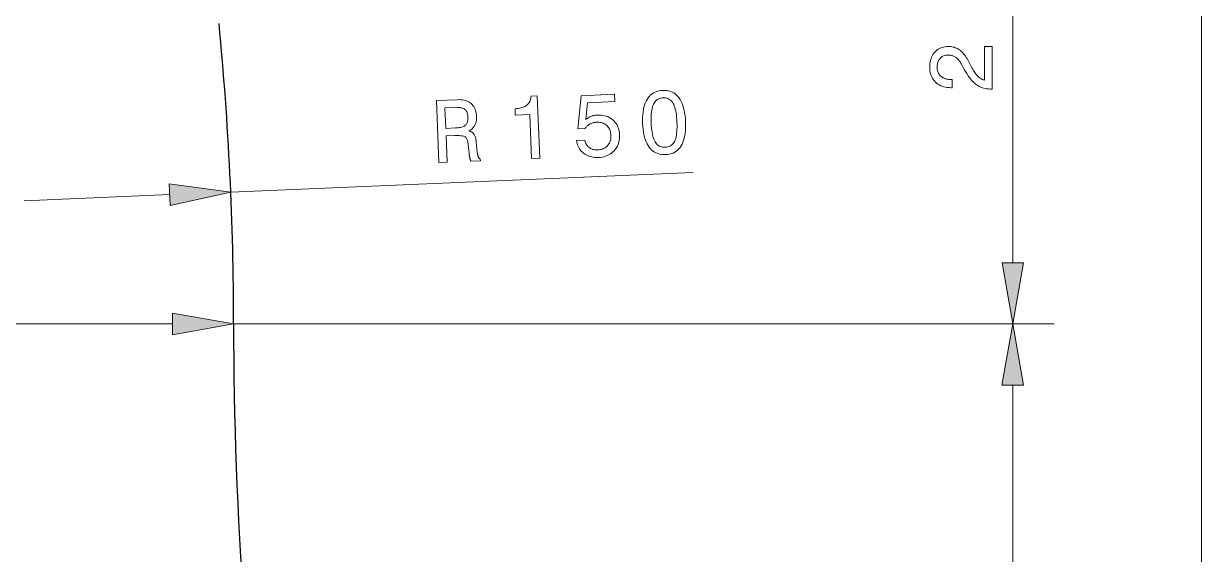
# Model space of a CAD drawing. Extents: x 0 to 297, y 0 to 420.
# Drawn here: x 154.8 to 211.8, y 181.5 to 207.2 of the extents above; entities that cross this region are included whole.
import ezdxf

# ---------------------------------------------------------------- set-up
doc = ezdxf.new("R2010")
doc.units = 0

msp = doc.modelspace()

# ---------------------------------------------------------------- linework, layer by layer
at = {"color": 7, "lineweight": 13}
for p, q in [((211.797, 152.612), (211.797, 326.904)), ((202.678, 195.612), (202.678, 217.704)), ((164.865, 199.03), (187.223, 199.981)), ((129.155, 192.658), (162.046, 192.658)), ((165, 192.658), (204.674, 192.658)), ((165, 192.658), (204.678, 192.658)), ((202.674, 160.612), (202.674, 189.704))]:
    msp.add_line(p, q, dxfattribs=at)
at = {"color": 7, "lineweight": 13, "ltscale": 0.176139}
msp.add_line((154.874, 198.605), (161.913, 198.905), dxfattribs=at)
at = {"color": 7, "lineweight": 13}
for points in [[(201.678, 204.005), (201.665, 204.005), (201.578, 204.007), (201.493, 204.014), (201.412, 204.024), (201.333, 204.038), (201.257, 204.057), (201.184, 204.08), (201.114, 204.106), (201.047, 204.137), (200.983, 204.173), (200.922, 204.212), (200.863, 204.257), (200.803, 204.308), (200.744, 204.366), (200.684, 204.43), (200.625, 204.502), (200.566, 204.58), (200.507, 204.664), (200.448, 204.756), (200.389, 204.854), (200.331, 204.958), (200.192, 205.213), (200.167, 205.258), (200.141, 205.3), (200.114, 205.34), (200.087, 205.377), (200.06, 205.412), (200.031, 205.444), (200.003, 205.474), (199.973, 205.501), (199.943, 205.526), (199.912, 205.548), (199.881, 205.568), (199.848, 205.586), (199.815, 205.602), (199.78, 205.616), (199.744, 205.628), (199.707, 205.637), (199.669, 205.644), (199.63, 205.65), (199.59, 205.653), (199.549, 205.654), (199.502, 205.652), (199.457, 205.647), (199.414, 205.639), (199.373, 205.628), (199.333, 205.613), (199.296, 205.595), (199.26, 205.574), (199.226, 205.549), (199.194, 205.522), (199.164, 205.49), (199.136, 205.457), (199.111, 205.421), (199.089, 205.382), (199.07, 205.342), (199.054, 205.299), (199.041, 205.255), (199.031, 205.208), (199.023, 205.158), (199.019, 205.107), (199.017, 205.053), (199.019, 205), (199.025, 204.949), (199.034, 204.9), (199.047, 204.854), (199.064, 204.81), (199.084, 204.768), (199.108, 204.729), (199.136, 204.691), (199.168, 204.657), (199.203, 204.624), (199.241, 204.594), (199.283, 204.567), (199.327, 204.544), (199.374, 204.523), (199.423, 204.506), (199.476, 204.492), (199.531, 204.481), (199.589, 204.473), (199.65, 204.469), (199.713, 204.467), (199.749, 204.467), (199.749, 204.075), (199.688, 204.075), (199.595, 204.078), (199.506, 204.086), (199.421, 204.099), (199.34, 204.118), (199.263, 204.142), (199.19, 204.172), (199.12, 204.207), (199.055, 204.248), (198.994, 204.293), (198.936, 204.345), (198.884, 204.401), (198.836, 204.46), (198.795, 204.524), (198.759, 204.591), (198.728, 204.662), (198.703, 204.738), (198.684, 204.816), (198.67, 204.899), (198.662, 204.986), (198.659, 205.076), (198.661, 205.163), (198.669, 205.247), (198.681, 205.327), (198.698, 205.403), (198.721, 205.477), (198.748, 205.546), (198.78, 205.613), (198.817, 205.676), (198.859, 205.736), (198.906, 205.792), (198.957, 205.844), (199.01, 205.89), (199.068, 205.931), (199.128, 205.967), (199.191, 205.997), (199.257, 206.021), (199.326, 206.04), (199.399, 206.054), (199.474, 206.062), (199.553, 206.065), (199.614, 206.063), (199.674, 206.059), (199.732, 206.051), (199.789, 206.039), (199.844, 206.025), (199.897, 206.007), (199.949, 205.986), (199.999, 205.962), (200.048, 205.935), (200.096, 205.905), (200.142, 205.871), (200.186, 205.834), (200.23, 205.793), (200.272, 205.75), (200.313, 205.702), (200.353, 205.652), (200.391, 205.598), (200.429, 205.54), (200.465, 205.48), (200.499, 205.416), (200.628, 205.163), (200.665, 205.093), (200.702, 205.027), (200.737, 204.965), (200.772, 204.907), (200.807, 204.853), (200.84, 204.803), (200.873, 204.758), (200.905, 204.716), (200.937, 204.679), (200.967, 204.645), (200.998, 204.615), (201.03, 204.587), (201.062, 204.56), (201.095, 204.536), (201.128, 204.515), (201.163, 204.495), (201.198, 204.477), (201.233, 204.462), (201.27, 204.449), (201.307, 204.437), (201.307, 206.065), (201.678, 206.065)], [(184.777, 202.342), (184.774, 202.491), (184.776, 202.632), (184.783, 202.767), (184.796, 202.894), (184.815, 203.015), (184.84, 203.128), (184.87, 203.234), (184.905, 203.333), (184.947, 203.426), (184.994, 203.511), (185.046, 203.589), (185.103, 203.659), (185.166, 203.721), (185.234, 203.776), (185.307, 203.823), (185.385, 203.862), (185.468, 203.893), (185.557, 203.917), (185.651, 203.933), (185.75, 203.941), (185.85, 203.941), (185.945, 203.933), (186.036, 203.917), (186.122, 203.894), (186.203, 203.861), (186.28, 203.821), (186.352, 203.773), (186.42, 203.717), (186.482, 203.652), (186.541, 203.58), (186.594, 203.499), (186.642, 203.411), (186.686, 203.316), (186.724, 203.212), (186.758, 203.101), (186.787, 202.982), (186.81, 202.856), (186.829, 202.722), (186.843, 202.58), (186.852, 202.43), (186.856, 202.281), (186.854, 202.139), (186.847, 202.004), (186.834, 201.877), (186.815, 201.756), (186.791, 201.643), (186.761, 201.537), (186.726, 201.439), (186.685, 201.347), (186.639, 201.263), (186.587, 201.186), (186.53, 201.117), (186.468, 201.055), (186.4, 201.002), (186.327, 200.955), (186.248, 200.917), (186.165, 200.886), (186.076, 200.862), (185.981, 200.846), (185.882, 200.838), (185.782, 200.838), (185.688, 200.846), (185.597, 200.862), (185.512, 200.886), (185.43, 200.918), (185.354, 200.958), (185.281, 201.006), (185.214, 201.062), (185.151, 201.127), (185.092, 201.199), (185.038, 201.28), (184.989, 201.367), (184.945, 201.463), (184.906, 201.566), (184.872, 201.676), (184.843, 201.794), (184.819, 201.92), (184.8, 202.053), (184.786, 202.194)], [(174.931, 200.459), (174.803, 203.452), (175.804, 203.495), (175.89, 203.496), (175.973, 203.493), (176.051, 203.486), (176.126, 203.473), (176.196, 203.457), (176.262, 203.436), (176.325, 203.41), (176.383, 203.38), (176.437, 203.345), (176.487, 203.305), (176.533, 203.262), (176.575, 203.214), (176.612, 203.162), (176.644, 203.105), (176.672, 203.045), (176.696, 202.98), (176.715, 202.912), (176.73, 202.839), (176.74, 202.761), (176.746, 202.68), (176.747, 202.632), (176.746, 202.584), (176.743, 202.539), (176.738, 202.494), (176.731, 202.452), (176.721, 202.41), (176.71, 202.37), (176.697, 202.332), (176.681, 202.295), (176.664, 202.259), (176.644, 202.225), (176.623, 202.192), (176.599, 202.161), (176.574, 202.131), (176.546, 202.103), (176.517, 202.076), (176.485, 202.051), (176.452, 202.028), (176.416, 202.006), (176.379, 201.985), (176.411, 201.976), (176.442, 201.965), (176.471, 201.953), (176.498, 201.94), (176.523, 201.926), (176.546, 201.91), (176.568, 201.893), (176.587, 201.874), (176.605, 201.855), (176.622, 201.834), (176.636, 201.811), (176.65, 201.784), (176.663, 201.754), (176.675, 201.721), (176.686, 201.684), (176.697, 201.644), (176.706, 201.6), (176.715, 201.553), (176.722, 201.503), (176.729, 201.449), (176.781, 200.964), (176.785, 200.933), (176.788, 200.904), (176.793, 200.877), (176.797, 200.852), (176.802, 200.828), (176.807, 200.806), (176.813, 200.785), (176.818, 200.766), (176.824, 200.749), (176.831, 200.734), (176.838, 200.72), (176.845, 200.707), (176.853, 200.694), (176.862, 200.682), (176.871, 200.671), (176.882, 200.66), (176.892, 200.651), (176.904, 200.642), (176.916, 200.634), (176.928, 200.626), (176.932, 200.544), (176.479, 200.525), (176.473, 200.535), (176.467, 200.546), (176.461, 200.558), (176.455, 200.57), (176.449, 200.584), (176.444, 200.599), (176.439, 200.615), (176.434, 200.632), (176.429, 200.649), (176.424, 200.668), (176.42, 200.688), (176.415, 200.709), (176.411, 200.732), (176.407, 200.756), (176.403, 200.781), (176.399, 200.808), (176.395, 200.836), (176.391, 200.865), (176.387, 200.896), (176.384, 200.928), (176.346, 201.315), (176.339, 201.371), (176.331, 201.423), (176.322, 201.471), (176.31, 201.515), (176.297, 201.555), (176.283, 201.59), (176.267, 201.622), (176.249, 201.649), (176.23, 201.672), (176.21, 201.691), (176.185, 201.707), (176.155, 201.72), (176.118, 201.732), (176.075, 201.742), (176.026, 201.75), (175.971, 201.755), (175.909, 201.759), (175.842, 201.76), (175.768, 201.76), (175.688, 201.757), (175.277, 201.74), (175.331, 200.476)], [(179.412, 200.65), (179.321, 202.781), (178.622, 202.751), (178.609, 203.057), (178.684, 203.063), (178.755, 203.071), (178.821, 203.081), (178.884, 203.094), (178.943, 203.11), (178.998, 203.128), (179.048, 203.148), (179.095, 203.171), (179.137, 203.196), (179.176, 203.223), (179.21, 203.254), (179.242, 203.287), (179.27, 203.324), (179.296, 203.364), (179.318, 203.407), (179.337, 203.453), (179.353, 203.503), (179.366, 203.555), (179.376, 203.611), (179.382, 203.67), (179.675, 203.683), (179.803, 200.666)], [(181.582, 201.525), (181.982, 201.542), (181.992, 201.496), (182.005, 201.453), (182.02, 201.412), (182.037, 201.373), (182.057, 201.336), (182.079, 201.302), (182.104, 201.269), (182.131, 201.239), (182.16, 201.211), (182.192, 201.185), (182.226, 201.161), (182.261, 201.14), (182.298, 201.122), (182.337, 201.106), (182.377, 201.094), (182.419, 201.083), (182.463, 201.076), (182.508, 201.071), (182.555, 201.069), (182.603, 201.07), (182.662, 201.075), (182.719, 201.082), (182.773, 201.094), (182.824, 201.109), (182.873, 201.128), (182.919, 201.15), (182.963, 201.175), (183.005, 201.205), (183.043, 201.238), (183.08, 201.274), (183.113, 201.313), (183.142, 201.355), (183.168, 201.398), (183.19, 201.444), (183.208, 201.492), (183.223, 201.542), (183.233, 201.594), (183.24, 201.649), (183.243, 201.705), (183.243, 201.764), (183.238, 201.824), (183.23, 201.881), (183.219, 201.936), (183.204, 201.987), (183.186, 202.037), (183.164, 202.083), (183.138, 202.127), (183.109, 202.168), (183.077, 202.207), (183.041, 202.243), (183.002, 202.276), (182.961, 202.305), (182.917, 202.33), (182.871, 202.352), (182.823, 202.37), (182.772, 202.384), (182.719, 202.395), (182.664, 202.401), (182.606, 202.404), (182.546, 202.403), (182.512, 202.401), (182.478, 202.398), (182.445, 202.393), (182.412, 202.387), (182.38, 202.379), (182.349, 202.37), (182.318, 202.36), (182.288, 202.348), (182.259, 202.335), (182.23, 202.32), (182.202, 202.305), (182.175, 202.288), (182.149, 202.269), (182.124, 202.249), (182.099, 202.228), (182.075, 202.206), (182.052, 202.182), (182.03, 202.157), (182.008, 202.131), (181.987, 202.103), (181.644, 202.089), (181.812, 203.687), (183.413, 203.755), (183.428, 203.401), (182.116, 203.345), (182.03, 202.533), (182.051, 202.553), (182.073, 202.571), (182.096, 202.589), (182.12, 202.606), (182.144, 202.622), (182.169, 202.637), (182.195, 202.651), (182.222, 202.665), (182.25, 202.677), (182.278, 202.689), (182.307, 202.699), (182.337, 202.709), (182.367, 202.718), (182.398, 202.725), (182.429, 202.732), (182.461, 202.738), (182.494, 202.743), (182.527, 202.747), (182.561, 202.75), (182.595, 202.752), (182.686, 202.753), (182.773, 202.748), (182.857, 202.738), (182.937, 202.722), (183.014, 202.701), (183.088, 202.674), (183.158, 202.641), (183.225, 202.603), (183.289, 202.559), (183.349, 202.509), (183.405, 202.455), (183.455, 202.397), (183.5, 202.336), (183.54, 202.271), (183.573, 202.202), (183.602, 202.129), (183.625, 202.053), (183.642, 201.974), (183.654, 201.89), (183.661, 201.803), (183.662, 201.71), (183.657, 201.621), (183.645, 201.535), (183.628, 201.452), (183.604, 201.373), (183.575, 201.297), (183.539, 201.224), (183.497, 201.155), (183.449, 201.089), (183.395, 201.026), (183.336, 200.968), (183.273, 200.915), (183.207, 200.868), (183.136, 200.827), (183.062, 200.792), (182.983, 200.762), (182.901, 200.738), (182.815, 200.72), (182.725, 200.707), (182.632, 200.7), (182.548, 200.699), (182.468, 200.703), (182.39, 200.711), (182.314, 200.725), (182.242, 200.743), (182.172, 200.767), (182.105, 200.795), (182.04, 200.828), (181.978, 200.866), (181.919, 200.909), (181.864, 200.956), (181.813, 201.007), (181.767, 201.06), (181.726, 201.117), (181.69, 201.177), (181.659, 201.24), (181.632, 201.306), (181.61, 201.376), (181.594, 201.449)], [(185.19, 202.36), (185.197, 202.239), (185.206, 202.126), (185.218, 202.019), (185.233, 201.918), (185.251, 201.825), (185.271, 201.738), (185.294, 201.659), (185.32, 201.585), (185.349, 201.519), (185.38, 201.459), (185.415, 201.406), (185.452, 201.359), (185.493, 201.317), (185.537, 201.282), (185.584, 201.252), (185.634, 201.228), (185.687, 201.21), (185.744, 201.198), (185.804, 201.192), (185.867, 201.192), (185.93, 201.198), (185.989, 201.209), (186.044, 201.225), (186.096, 201.247), (186.144, 201.275), (186.188, 201.308), (186.229, 201.347), (186.265, 201.391), (186.298, 201.441), (186.327, 201.497), (186.353, 201.558), (186.375, 201.626), (186.395, 201.701), (186.41, 201.783), (186.423, 201.871), (186.432, 201.966), (186.438, 202.068), (186.441, 202.176), (186.441, 202.291), (186.437, 202.413), (186.43, 202.535), (186.421, 202.65), (186.409, 202.758), (186.394, 202.859), (186.377, 202.953), (186.357, 203.04), (186.334, 203.12), (186.309, 203.193), (186.281, 203.259), (186.25, 203.318), (186.216, 203.371), (186.179, 203.418), (186.139, 203.459), (186.095, 203.494), (186.048, 203.524), (185.998, 203.547), (185.945, 203.565), (185.888, 203.577), (185.828, 203.583), (185.765, 203.583), (185.702, 203.577), (185.643, 203.566), (185.588, 203.549), (185.536, 203.527), (185.488, 203.499), (185.444, 203.465), (185.403, 203.426), (185.366, 203.381), (185.333, 203.331), (185.303, 203.275), (185.277, 203.213), (185.254, 203.144), (185.234, 203.069), (185.218, 202.988), (185.205, 202.899), (185.196, 202.804), (185.189, 202.703), (185.186, 202.595), (185.187, 202.481)], [(175.708, 203.123), (175.219, 203.103), (175.262, 202.106), (175.723, 202.126), (175.791, 202.13), (175.855, 202.136), (175.914, 202.145), (175.969, 202.155), (176.02, 202.168), (176.067, 202.182), (176.109, 202.199), (176.146, 202.218), (176.18, 202.239), (176.209, 202.263), (176.234, 202.289), (176.257, 202.317), (176.276, 202.349), (176.293, 202.384), (176.306, 202.421), (176.317, 202.462), (176.325, 202.506), (176.33, 202.552), (176.332, 202.602), (176.331, 202.654), (176.328, 202.706), (176.322, 202.754), (176.313, 202.799), (176.301, 202.841), (176.287, 202.88), (176.271, 202.916), (176.252, 202.949), (176.23, 202.979), (176.205, 203.005), (176.178, 203.028), (176.148, 203.049), (176.114, 203.067), (176.076, 203.083), (176.035, 203.096), (175.99, 203.107), (175.941, 203.115), (175.888, 203.121), (175.832, 203.124), (175.772, 203.125)], [(161.935, 198.384), (164.865, 199.03), (161.891, 199.425)], [(202.157, 195.612), (202.678, 192.658), (203.199, 195.612)], [(162.046, 192.137), (165, 192.658), (162.046, 193.179)], [(203.195, 189.704), (202.674, 192.658), (202.153, 189.704)]]:
    msp.add_lwpolyline(points, close=True, dxfattribs=at)
at = {"color": 7, "lineweight": 30}
for centre, radius, start, end in [((15, 192.658), 150, 0, 5.5532), ((351.877, 192.658), 186.877, 179.99999, 188.49691)]:
    msp.add_arc(centre, radius, start, end, dxfattribs=at)
at = {"color": 7, "lineweight": 13}
for points in [[(161.935, 198.384), (164.865, 199.03), (161.935, 198.384), (161.891, 199.425)], [(202.157, 195.612), (202.678, 192.658), (202.157, 195.612), (203.199, 195.612)], [(162.046, 192.137), (165, 192.658), (162.046, 192.137), (162.046, 193.179)], [(203.195, 189.704), (202.674, 192.658), (203.195, 189.704), (202.153, 189.704)]]:
    msp.add_solid(points, dxfattribs=at)

doc.saveas('drawing.dxf')
